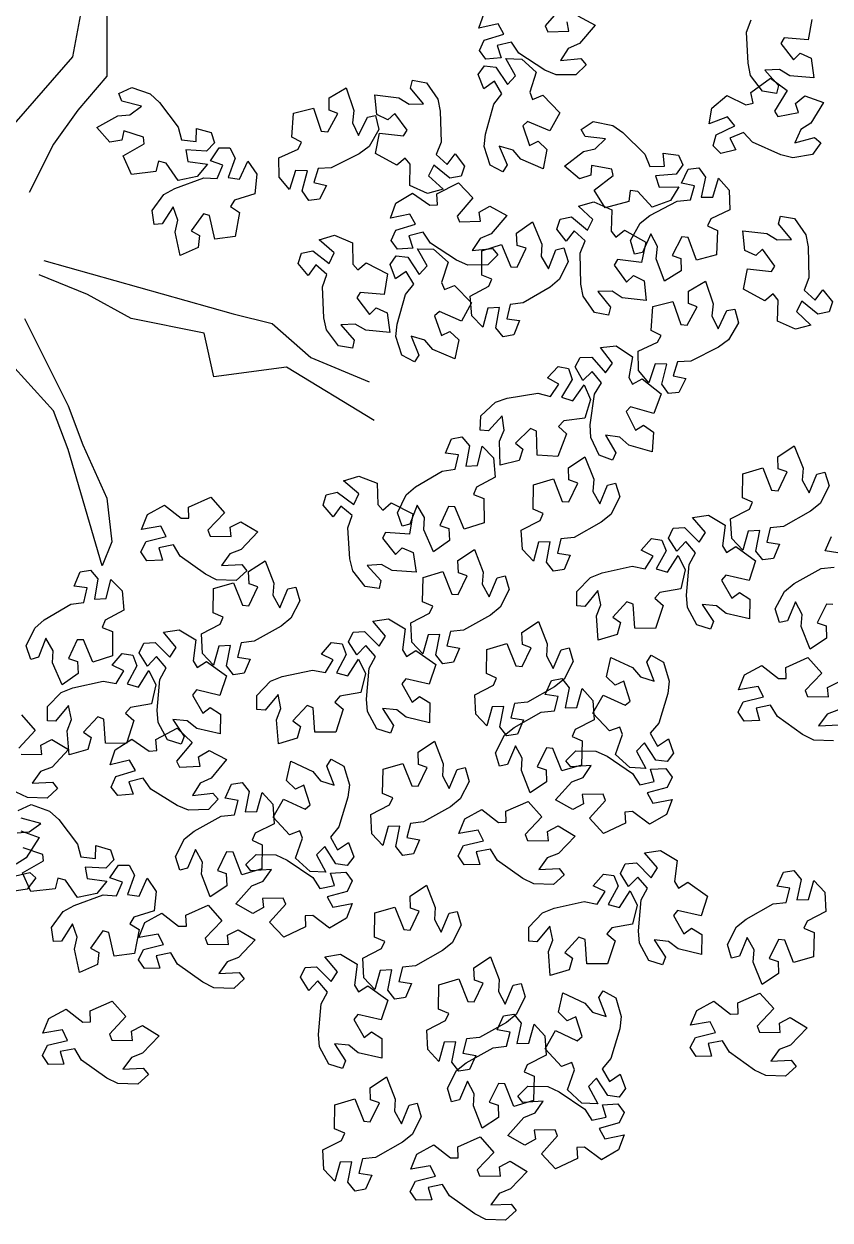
# Model space of a CAD drawing. Header units: centimetres. Extents: x 2004 to 13885, y -3131 to 5891.
# Drawn here: x 3150.7 to 3277.9, y -2237 to -2048.2 of the extents above; entities that cross this region are included whole.
import ezdxf

# ---------------------------------------------------------------- set-up
doc = ezdxf.new("R2010")
doc.units = ezdxf.units.CM
doc.layers.add('alberi', color=74, linetype='Continuous')

msp = doc.modelspace()

# ---------------------------------------------------------------- linework, layer by layer
at = {"layer": 'alberi', "color": 42}
for points in [[(3147.72, -2065.62), (3158.44, -2053.37), (3159.97, -2044.95), (3169.93, -2034.99), (3173.76, -2028.1), (3173, -2034.23), (3170.7, -2040.35), (3163.8, -2046.48), (3163.8, -2049.54), (3163.8, -2056.43), (3159.21, -2061.79), (3155.38, -2067.15), (3151.55, -2074.8)], [(3153.84, -2085.52), (3183.73, -2093.94), (3189.85, -2095.47), (3195.98, -2100.83), (3205.18, -2104.66)], [(3205.94, -2110.78), (3192.15, -2102.36), (3180.66, -2103.89), (3179.13, -2097), (3167.64, -2094.71), (3160.74, -2090.88), (3153.08, -2087.82)], [(3150.78, -2094.71), (3157.68, -2108.48), (3159.97, -2114.61), (3163.8, -2123.03), (3164.57, -2129.92), (3163.04, -2133.75), (3157.68, -2115.37), (3155.38, -2109.25), (3147.72, -2100.83), (3145.42, -2095.47)]]:
    msp.add_lwpolyline(points, dxfattribs=at)
at = {"layer": 'alberi'}
for points in [[(3238.11, -2046.92), (3240.84, -2048.41), (3238.35, -2051.28), (3236.6, -2052.05), (3235.34, -2053.94), (3238.55, -2053.65), (3239.39, -2054.63), (3237.8, -2056.22), (3234.68, -2056.25), (3232.88, -2055.47), (3228.78, -2052.81), (3227.62, -2051.07), (3225.35, -2051.61), (3226, -2053.56), (3223.57, -2053.73), (3222.56, -2052.39), (3223.3, -2050.73), (3223.3, -2050.73), (3226.43, -2049.8), (3225.52, -2048.19), (3222.47, -2048.85), (3223.31, -2046.47)], [(3235.45, -2045.62), (3232.96, -2048.5), (3233.37, -2049.44), (3236.66, -2049.34), (3236.44, -2047.87)], [(3275.01, -2047.49), (3274.44, -2050.71), (3270.64, -2050.38), (3270.12, -2051.26), (3272.13, -2053.87), (3273.19, -2052.83), (3274.94, -2053.62), (3275.34, -2056.71), (3271.54, -2056.37), (3269.9, -2055.4), (3267.63, -2055.5), (3269.74, -2057.93), (3269.45, -2059.18), (3267.22, -2058.82), (3265.37, -2056.31), (3264.95, -2054.39), (3264.71, -2049.51), (3265.43, -2047.55)], [(3279.15, -2131.67), (3277.12, -2131.34), (3278.1, -2129.11)], [(3278.34, -2139.86), (3277.32, -2139.78), (3275.87, -2142.74), (3277.27, -2143.22), (3277.33, -2145.15), (3274.74, -2146.87), (3273.36, -2143.32), (3273.5, -2141.41), (3272.42, -2139.42), (3271.18, -2142.4), (3269.92, -2142.69), (3269.26, -2140.53), (3270.69, -2137.76), (3272.22, -2136.53), (3276.49, -2134.15), (3278.57, -2133.93)], [(3278.45, -2161.35), (3275.33, -2161.24), (3273.57, -2160.38), (3269.59, -2157.54), (3268.51, -2155.75), (3266.22, -2156.19), (3266.78, -2158.17), (3264.35, -2158.23), (3263.4, -2156.83), (3264.21, -2155.21), (3264.21, -2155.21), (3267.38, -2154.42), (3266.55, -2152.77), (3263.47, -2153.3), (3264.42, -2150.96), (3267.12, -2149.48), (3269.76, -2151.54), (3270.97, -2151.51), (3270.92, -2149.77), (3270.92, -2149.77), (3274.41, -2148.21), (3276.58, -2150.66), (3273.96, -2153.43), (3274.33, -2154.38), (3277.63, -2154.43), (3277.47, -2152.96), (3279.18, -2152.08)], [(3150.32, -2157.27), (3152.49, -2159.72), (3149.87, -2162.49)], [(3279.22, -2156.45), (3277.44, -2157.14), (3276.1, -2158.97), (3279.32, -2158.83)], [(3150.24, -2163.44), (3153.53, -2163.49), (3153.38, -2162.02), (3155.09, -2161.14), (3157.75, -2162.75), (3155.13, -2165.51), (3153.34, -2166.2), (3152.01, -2168.03), (3155.23, -2167.88), (3156.02, -2168.9), (3154.36, -2170.41), (3151.24, -2170.3), (3149.48, -2169.44)], [(3149.78, -2172.37), (3151.82, -2171.41), (3154.76, -2172.44), (3156.2, -2173.78), (3159.16, -2177.67), (3159.67, -2179.69), (3161.99, -2179.95), (3162.03, -2177.89), (3164.38, -2178.55), (3164.87, -2180.16), (3163.62, -2181.47), (3163.62, -2181.47), (3160.36, -2181.29), (3160.67, -2183.11), (3163.76, -2183.52), (3162.18, -2185.47), (3159.15, -2186.09), (3157.24, -2183.35), (3156.07, -2183.02), (3155.61, -2184.7), (3155.61, -2184.7), (3151.81, -2185.16), (3150.46, -2182.18), (3153.77, -2180.31), (3153.7, -2179.29), (3150.57, -2178.27)], [(3149.64, -2175.87), (3151.55, -2175.74), (3153.36, -2174.38), (3150.25, -2173.58)], [(3150.21, -2175.54), (3153.13, -2176.62), (3151.07, -2179.82), (3149.45, -2180.83)], [(3148.48, -2182.88), (3151.61, -2182.13), (3152.59, -2182.98), (3151.23, -2184.78), (3148.15, -2185.25)]]:
    msp.add_lwpolyline(points, dxfattribs=at)
for points in [[(3224.26, -2070.49), (3223.3, -2067.52), (3223.51, -2065.57), (3224.82, -2060.87), (3226.13, -2059.24), (3224.94, -2057.24), (3223.27, -2058.44), (3222.38, -2056.17), (3223.37, -2054.81), (3225.17, -2055.01), (3225.17, -2055.01), (3227, -2057.73), (3228.26, -2056.38), (3226.72, -2053.67), (3229.24, -2053.76), (3231.55, -2055.79), (3230.52, -2058.97), (3230.96, -2060.1), (3232.57, -2059.46), (3232.57, -2059.46), (3235.24, -2062.22), (3233.67, -2065.09), (3230.18, -2063.57), (3229.4, -2064.25), (3230.48, -2067.36), (3231.82, -2066.7), (3233.22, -2068.01), (3232.62, -2071.07), (3229.13, -2069.54), (3227.88, -2068.1), (3225.7, -2067.47), (3226.93, -2070.45), (3226.25, -2071.54)], [(3214.24, -2057.49), (3216.02, -2060.04), (3216.4, -2061.97), (3216.52, -2066.86), (3215.75, -2068.8), (3217.48, -2070.36), (3218.72, -2068.72), (3220.24, -2070.63), (3219.69, -2072.22), (3217.91, -2072.55), (3217.91, -2072.55), (3215.37, -2070.49), (3214.56, -2072.16), (3216.83, -2074.29), (3214.39, -2074.95), (3211.58, -2073.68), (3211.64, -2070.34), (3210.88, -2069.39), (3209.53, -2070.47), (3209.53, -2070.47), (3206.18, -2068.63), (3206.83, -2065.42), (3210.61, -2065.84), (3211.15, -2064.97), (3209.21, -2062.31), (3208.13, -2063.33), (3206.4, -2062.49), (3206.07, -2059.4), (3209.86, -2059.83), (3211.48, -2060.84), (3213.75, -2060.8), (3211.69, -2058.32), (3212.02, -2057.07)], [(3275.12, -2068.79), (3272.05, -2069.32), (3270.14, -2068.84), (3265.67, -2066.87), (3264.25, -2065.34), (3262.09, -2066.24), (3263.05, -2068.06), (3260.68, -2068.62), (3259.47, -2067.45), (3259.93, -2065.69), (3259.93, -2065.69), (3262.87, -2064.27), (3261.72, -2062.83), (3258.81, -2063.97), (3259.26, -2061.49), (3261.6, -2059.49), (3264.6, -2060.96), (3265.79, -2060.69), (3265.38, -2059), (3265.38, -2059), (3268.48, -2056.75), (3271.11, -2058.71), (3269.11, -2061.95), (3269.67, -2062.81), (3272.9, -2062.18), (3272.44, -2060.77), (3273.94, -2059.56), (3276.87, -2060.59), (3274.87, -2063.83), (3273.27, -2064.87), (3272.33, -2066.94), (3275.45, -2066.14), (3276.44, -2066.96)], [(3167.7, -2058.22), (3170.64, -2059.24), (3172.08, -2060.58), (3175.04, -2064.47), (3175.55, -2066.5), (3177.87, -2066.75), (3177.91, -2064.7), (3180.26, -2065.35), (3180.75, -2066.96), (3179.5, -2068.28), (3179.5, -2068.28), (3176.24, -2068.09), (3176.55, -2069.92), (3179.64, -2070.32), (3178.05, -2072.28), (3175.03, -2072.9), (3173.12, -2070.16), (3171.95, -2069.83), (3171.49, -2071.5), (3171.49, -2071.5), (3167.69, -2071.97), (3166.34, -2068.99), (3169.65, -2067.11), (3169.58, -2066.09), (3166.45, -2065.08), (3166.17, -2066.53), (3164.27, -2066.87), (3162.2, -2064.55), (3165.52, -2062.68), (3167.43, -2062.55), (3169.24, -2061.19), (3166.13, -2060.38), (3165.66, -2059.18)], [(3206.72, -2064.86), (3205.16, -2067.56), (3203.58, -2068.71), (3199.2, -2070.89), (3197.11, -2071.01), (3196.43, -2073.24), (3198.44, -2073.67), (3197.35, -2075.85), (3195.68, -2076.04), (3194.62, -2074.56), (3194.62, -2074.56), (3195.42, -2071.39), (3193.57, -2071.35), (3192.59, -2074.32), (3190.97, -2072.39), (3190.93, -2069.31), (3193.98, -2067.94), (3194.52, -2066.85), (3192.96, -2066.09), (3192.96, -2066.09), (3193.22, -2062.27), (3196.4, -2061.5), (3197.62, -2065.11), (3198.63, -2065.23), (3200.22, -2062.34), (3198.84, -2061.79), (3198.87, -2059.87), (3201.54, -2058.27), (3202.75, -2061.88), (3202.52, -2063.78), (3203.51, -2065.82), (3204.89, -2062.91), (3206.16, -2062.67)], [(3240.54, -2063.59), (3243.6, -2064.2), (3245.2, -2065.33), (3248.67, -2068.77), (3249.46, -2070.71), (3251.79, -2070.64), (3251.55, -2068.59), (3253.96, -2068.92), (3254.67, -2070.45), (3253.62, -2071.92), (3253.62, -2071.92), (3250.36, -2072.19), (3250.92, -2073.96), (3254.04, -2073.93), (3252.74, -2076.08), (3249.83, -2077.11), (3247.56, -2074.66), (3246.35, -2074.5), (3246.13, -2076.22), (3246.13, -2076.22), (3242.43, -2077.21), (3240.68, -2074.44), (3243.7, -2072.13), (3243.49, -2071.13), (3240.25, -2070.56), (3240.17, -2072.04), (3238.34, -2072.63), (3235.97, -2070.62), (3238.99, -2068.31), (3240.86, -2067.92), (3242.48, -2066.32), (3239.28, -2065.95), (3238.65, -2064.83)], [(3170.93, -2077.63), (3172.79, -2075.12), (3174.49, -2074.15), (3179.09, -2072.48), (3181.18, -2072.6), (3182.11, -2070.47), (3180.16, -2069.81), (3181.49, -2067.77), (3183.17, -2067.77), (3184.05, -2069.36), (3184.05, -2069.36), (3182.9, -2072.42), (3184.74, -2072.67), (3186.05, -2069.83), (3187.44, -2071.93), (3187.13, -2075), (3183.94, -2076.01), (3183.28, -2077.03), (3184.74, -2077.97), (3184.74, -2077.97), (3184.05, -2081.73), (3180.8, -2082.14), (3180, -2078.41), (3179.01, -2078.17), (3177.11, -2080.86), (3178.41, -2081.57), (3178.17, -2083.47), (3175.33, -2084.76), (3174.54, -2081.04), (3174.98, -2079.18), (3174.23, -2077.04), (3172.53, -2079.77), (3171.24, -2079.86)], [(3246.42, -2082.37), (3247.91, -2079.63), (3249.47, -2078.43), (3253.79, -2076.15), (3255.87, -2075.97), (3256.5, -2073.73), (3254.48, -2073.35), (3255.51, -2071.14), (3257.18, -2070.92), (3258.27, -2072.37), (3258.27, -2072.37), (3257.56, -2075.56), (3259.41, -2075.54), (3260.31, -2072.56), (3261.98, -2074.45), (3262.1, -2077.53), (3259.08, -2078.97), (3258.57, -2080.07), (3260.15, -2080.8), (3260.15, -2080.8), (3259.98, -2084.62), (3256.82, -2085.47), (3255.51, -2081.89), (3254.5, -2081.79), (3252.98, -2084.72), (3254.37, -2085.24), (3254.39, -2087.16), (3251.77, -2088.82), (3250.47, -2085.25), (3250.65, -2083.34), (3249.6, -2081.33), (3248.3, -2084.27), (3247.04, -2084.53)], [(3223.88, -2086.23), (3220.76, -2086.26), (3218.96, -2085.48), (3214.86, -2082.82), (3213.7, -2081.08), (3211.43, -2081.62), (3212.08, -2083.58), (3209.65, -2083.75), (3208.64, -2082.4), (3209.38, -2080.74), (3209.38, -2080.74), (3212.51, -2079.81), (3211.6, -2078.2), (3208.56, -2078.86), (3209.39, -2076.48), (3212.03, -2074.88), (3214.75, -2076.82), (3215.96, -2076.74), (3215.83, -2075), (3215.83, -2075), (3219.25, -2073.28), (3221.53, -2075.64), (3219.04, -2078.52), (3219.45, -2079.45), (3222.75, -2079.35), (3222.52, -2077.89), (3224.19, -2076.93), (3226.92, -2078.42), (3224.43, -2081.3), (3222.68, -2082.06), (3221.42, -2083.96), (3224.63, -2083.66), (3225.48, -2084.64)], [(3240.73, -2093.74), (3238.95, -2091.18), (3238.58, -2089.25), (3238.47, -2084.37), (3239.25, -2082.43), (3237.53, -2080.86), (3236.28, -2082.49), (3234.77, -2080.58), (3235.32, -2078.99), (3237.11, -2078.66), (3237.11, -2078.66), (3239.64, -2080.73), (3240.46, -2079.07), (3238.2, -2076.93), (3240.63, -2076.28), (3243.44, -2077.56), (3243.37, -2080.9), (3244.12, -2081.85), (3245.48, -2080.77), (3245.48, -2080.77), (3248.83, -2082.63), (3248.17, -2085.84), (3244.38, -2085.4), (3243.84, -2086.27), (3245.78, -2088.93), (3246.86, -2087.92), (3248.59, -2088.76), (3248.9, -2091.86), (3245.12, -2091.42), (3243.5, -2090.4), (3241.23, -2090.43), (3243.27, -2092.92), (3242.94, -2094.16)], [(3272.29, -2078.92), (3274.07, -2081.48), (3274.45, -2083.4), (3274.57, -2088.29), (3273.8, -2090.23), (3275.53, -2091.79), (3276.77, -2090.16), (3278.28, -2092.06), (3277.74, -2093.66), (3275.96, -2093.99), (3275.96, -2093.99), (3273.42, -2091.93), (3272.61, -2093.59), (3274.88, -2095.73), (3272.44, -2096.38), (3269.63, -2095.11), (3269.69, -2091.77), (3268.93, -2090.82), (3267.58, -2091.91), (3267.58, -2091.91), (3264.22, -2090.06), (3264.87, -2086.85), (3268.66, -2087.28), (3269.2, -2086.41), (3267.25, -2083.75), (3266.17, -2084.76), (3264.44, -2083.93), (3264.12, -2080.83), (3267.91, -2081.26), (3269.53, -2082.27), (3271.8, -2082.23), (3269.74, -2079.75), (3270.07, -2078.51)], [(3236.59, -2085.67), (3235.21, -2088.47), (3233.71, -2089.73), (3229.49, -2092.2), (3227.42, -2092.46), (3226.89, -2094.73), (3228.92, -2095.03), (3227.99, -2097.28), (3226.33, -2097.57), (3225.17, -2096.17), (3225.17, -2096.17), (3225.75, -2092.95), (3223.9, -2093.04), (3223.13, -2096.06), (3221.38, -2094.25), (3221.13, -2091.18), (3224.08, -2089.61), (3224.55, -2088.49), (3222.94, -2087.83), (3222.94, -2087.83), (3222.94, -2084), (3226.07, -2083.02), (3227.52, -2086.54), (3228.55, -2086.59), (3229.93, -2083.6), (3228.52, -2083.15), (3228.42, -2081.23), (3230.97, -2079.45), (3232.42, -2082.97), (3232.32, -2084.88), (3233.45, -2086.85), (3234.63, -2083.85), (3235.88, -2083.53)], [(3200.31, -2099), (3198.46, -2096.48), (3198.04, -2094.57), (3197.79, -2089.69), (3198.52, -2087.73), (3196.75, -2086.21), (3195.55, -2087.88), (3193.99, -2086.01), (3194.49, -2084.4), (3196.27, -2084.03), (3196.27, -2084.03), (3198.85, -2086.02), (3199.63, -2084.34), (3197.3, -2082.26), (3199.72, -2081.55), (3202.56, -2082.74), (3202.59, -2086.09), (3203.37, -2087.02), (3204.69, -2085.9), (3204.69, -2085.9), (3208.09, -2087.66), (3207.52, -2090.89), (3203.73, -2090.56), (3203.21, -2091.44), (3205.22, -2094.05), (3206.28, -2093.01), (3208.03, -2093.8), (3208.42, -2096.89), (3204.63, -2096.55), (3202.98, -2095.58), (3200.71, -2095.67), (3202.83, -2098.1), (3202.53, -2099.36)], [(3210.34, -2100.5), (3209.38, -2097.54), (3209.59, -2095.59), (3210.91, -2090.88), (3212.22, -2089.25), (3211.02, -2087.25), (3209.35, -2088.45), (3208.47, -2086.18), (3209.45, -2084.82), (3211.26, -2085.02), (3211.26, -2085.02), (3213.08, -2087.74), (3214.34, -2086.39), (3212.8, -2083.68), (3215.32, -2083.77), (3217.64, -2085.81), (3216.6, -2088.98), (3217.04, -2090.12), (3218.66, -2089.47), (3218.66, -2089.47), (3221.32, -2092.23), (3219.75, -2095.1), (3216.26, -2093.59), (3215.49, -2094.26), (3216.57, -2097.37), (3217.9, -2096.72), (3219.31, -2098.03), (3218.7, -2101.08), (3215.21, -2099.56), (3213.96, -2098.11), (3211.78, -2097.48), (3213.01, -2100.46), (3212.34, -2101.55)], [(3263.43, -2095.37), (3261.87, -2098.07), (3260.29, -2099.23), (3255.91, -2101.4), (3253.82, -2101.52), (3253.14, -2103.75), (3255.15, -2104.18), (3254.06, -2106.36), (3252.39, -2106.55), (3251.33, -2105.07), (3251.33, -2105.07), (3252.13, -2101.9), (3250.28, -2101.87), (3249.3, -2104.83), (3247.68, -2102.9), (3247.64, -2099.82), (3250.69, -2098.45), (3251.23, -2097.36), (3249.67, -2096.6), (3249.67, -2096.6), (3249.93, -2092.78), (3253.11, -2092.01), (3254.33, -2095.62), (3255.34, -2095.74), (3256.93, -2092.85), (3255.55, -2092.3), (3255.58, -2090.38), (3258.25, -2088.78), (3259.46, -2092.39), (3259.23, -2094.29), (3260.22, -2096.33), (3261.6, -2093.42), (3262.87, -2093.19)], [(3241.47, -2116.27), (3240.13, -2113.45), (3240.07, -2111.5), (3240.74, -2106.65), (3241.83, -2104.87), (3240.38, -2103.04), (3238.88, -2104.45), (3237.7, -2102.33), (3238.49, -2100.84), (3240.31, -2100.8), (3240.31, -2100.8), (3242.48, -2103.25), (3243.55, -2101.75), (3241.66, -2099.27), (3244.17, -2099.02), (3246.73, -2100.73), (3246.13, -2104.02), (3246.72, -2105.08), (3248.24, -2104.23), (3248.24, -2104.23), (3251.24, -2106.6), (3250.08, -2109.66), (3246.41, -2108.62), (3245.74, -2109.39), (3247.22, -2112.33), (3248.45, -2111.51), (3250.02, -2112.62), (3249.83, -2115.72), (3246.17, -2114.68), (3244.74, -2113.42), (3242.49, -2113.08), (3244.11, -2115.87), (3243.59, -2117.04)], [(3222.81, -2110.04), (3225.09, -2107.92), (3226.95, -2107.28), (3231.77, -2106.48), (3233.8, -2106.98), (3235.11, -2105.05), (3233.31, -2104.05), (3234.99, -2102.28), (3236.64, -2102.6), (3237.22, -2104.32), (3237.22, -2104.32), (3235.53, -2107.12), (3237.29, -2107.7), (3239.09, -2105.15), (3240.08, -2107.47), (3239.21, -2110.43), (3235.89, -2110.84), (3235.05, -2111.72), (3236.32, -2112.91), (3236.32, -2112.91), (3234.95, -2116.48), (3231.68, -2116.28), (3231.58, -2112.48), (3230.64, -2112.06), (3228.28, -2114.36), (3229.44, -2115.29), (3228.85, -2117.12), (3225.83, -2117.86), (3225.73, -2114.06), (3226.5, -2112.31), (3226.15, -2110.07), (3223.98, -2112.44), (3222.7, -2112.29)], [(3209.64, -2125.35), (3210.99, -2122.54), (3212.49, -2121.27), (3216.69, -2118.77), (3218.76, -2118.49), (3219.27, -2116.22), (3217.24, -2115.94), (3218.16, -2113.69), (3219.81, -2113.38), (3220.98, -2114.77), (3220.98, -2114.77), (3220.42, -2117.99), (3222.27, -2117.89), (3223.02, -2114.86), (3224.79, -2116.66), (3225.06, -2119.73), (3222.12, -2121.32), (3221.66, -2122.45), (3223.27, -2123.1), (3223.27, -2123.1), (3223.3, -2126.92), (3220.18, -2127.93), (3218.7, -2124.42), (3217.68, -2124.38), (3216.31, -2127.37), (3217.73, -2127.82), (3217.84, -2129.74), (3215.3, -2131.53), (3213.82, -2128.03), (3213.91, -2126.12), (3212.77, -2124.16), (3211.61, -2127.16), (3210.36, -2127.49)], [(3244.72, -2122.85), (3243.3, -2125.62), (3241.78, -2126.86), (3237.52, -2129.25), (3235.44, -2129.48), (3234.87, -2131.74), (3236.9, -2132.07), (3235.92, -2134.3), (3234.26, -2134.56), (3233.13, -2133.15), (3233.13, -2133.15), (3233.76, -2129.94), (3231.91, -2130), (3231.08, -2133), (3229.37, -2131.16), (3229.17, -2128.08), (3232.15, -2126.57), (3232.64, -2125.45), (3231.04, -2124.77), (3231.04, -2124.77), (3231.11, -2120.94), (3234.25, -2120.01), (3235.64, -2123.55), (3236.67, -2123.62), (3238.1, -2120.66), (3236.7, -2120.18), (3236.63, -2118.26), (3239.21, -2116.53), (3240.61, -2120.07), (3240.47, -2121.98), (3241.57, -2123.97), (3242.8, -2120.99), (3244.05, -2120.69)], [(3277.76, -2121.09), (3276.33, -2123.87), (3274.81, -2125.1), (3270.55, -2127.5), (3268.47, -2127.73), (3267.9, -2129.98), (3269.93, -2130.32), (3268.96, -2132.55), (3267.29, -2132.81), (3266.16, -2131.39), (3266.16, -2131.39), (3266.8, -2128.18), (3264.95, -2128.24), (3264.12, -2131.25), (3262.4, -2129.41), (3262.21, -2126.33), (3265.19, -2124.81), (3265.67, -2123.7), (3264.08, -2123.01), (3264.08, -2123.01), (3264.14, -2119.19), (3267.28, -2118.26), (3268.68, -2121.8), (3269.7, -2121.87), (3271.14, -2118.91), (3269.73, -2118.43), (3269.67, -2116.51), (3272.25, -2114.77), (3273.64, -2118.32), (3273.51, -2120.23), (3274.6, -2122.21), (3275.83, -2119.24), (3277.09, -2118.94)], [(3204.53, -2137), (3202.62, -2134.53), (3202.15, -2132.63), (3201.8, -2127.75), (3202.49, -2125.77), (3200.69, -2124.29), (3199.52, -2125.99), (3197.92, -2124.16), (3198.39, -2122.54), (3200.15, -2122.12), (3200.15, -2122.12), (3202.78, -2124.06), (3203.52, -2122.36), (3201.15, -2120.33), (3203.55, -2119.57), (3206.42, -2120.7), (3206.52, -2124.04), (3207.32, -2124.96), (3208.62, -2123.81), (3208.62, -2123.81), (3212.06, -2125.5), (3211.56, -2128.73), (3207.76, -2128.49), (3207.26, -2129.38), (3209.32, -2131.94), (3210.36, -2130.88), (3212.12, -2131.64), (3212.59, -2134.71), (3208.79, -2134.46), (3207.12, -2133.53), (3204.86, -2133.67), (3207.03, -2136.05), (3206.76, -2137.31)], [(3184.21, -2136.05), (3181.1, -2135.93), (3179.33, -2135.07), (3175.36, -2132.23), (3174.28, -2130.44), (3171.99, -2130.88), (3172.55, -2132.86), (3170.11, -2132.92), (3169.17, -2131.52), (3169.98, -2129.9), (3169.98, -2129.9), (3173.15, -2129.11), (3172.31, -2127.46), (3169.24, -2127.99), (3170.18, -2125.65), (3172.89, -2124.17), (3175.52, -2126.23), (3176.74, -2126.2), (3176.69, -2124.46), (3176.69, -2124.46), (3180.18, -2122.9), (3182.35, -2125.35), (3179.73, -2128.12), (3180.1, -2129.07), (3183.39, -2129.12), (3183.23, -2127.65), (3184.95, -2126.77), (3187.61, -2128.38), (3184.99, -2131.14), (3183.2, -2131.83), (3181.86, -2133.66), (3185.08, -2133.52), (3185.88, -2134.53)], [(3256.87, -2143.07), (3255.39, -2140.33), (3255.23, -2138.37), (3255.67, -2133.51), (3256.66, -2131.66), (3255.12, -2129.91), (3253.7, -2131.4), (3252.41, -2129.34), (3253.13, -2127.81), (3254.94, -2127.69), (3254.94, -2127.69), (3257.23, -2130.02), (3258.22, -2128.46), (3256.21, -2126.08), (3258.7, -2125.71), (3261.35, -2127.29), (3260.92, -2130.6), (3261.56, -2131.63), (3263.03, -2130.7), (3263.03, -2130.7), (3266.15, -2132.92), (3265.14, -2136.04), (3261.43, -2135.18), (3260.79, -2135.99), (3262.42, -2138.85), (3263.61, -2137.96), (3265.23, -2138.99), (3265.2, -2142.1), (3261.49, -2141.25), (3259.99, -2140.06), (3257.73, -2139.84), (3259.49, -2142.54), (3259.03, -2143.74)], [(3237.92, -2137.79), (3240.1, -2135.55), (3241.92, -2134.82), (3246.69, -2133.78), (3248.75, -2134.18), (3249.96, -2132.19), (3248.11, -2131.27), (3249.7, -2129.43), (3251.37, -2129.66), (3252.03, -2131.35), (3252.03, -2131.35), (3250.48, -2134.23), (3252.27, -2134.72), (3253.94, -2132.09), (3255.04, -2134.36), (3254.33, -2137.35), (3251.03, -2137.93), (3250.24, -2138.85), (3251.56, -2139.97), (3251.56, -2139.97), (3250.38, -2143.61), (3247.1, -2143.58), (3246.81, -2139.78), (3245.85, -2139.41), (3243.61, -2141.82), (3244.81, -2142.69), (3244.31, -2144.55), (3241.33, -2145.45), (3241.04, -2141.65), (3241.73, -2139.87), (3241.27, -2137.64), (3239.22, -2140.13), (3237.93, -2140.04)], [(3227.28, -2137.49), (3225.86, -2140.26), (3224.34, -2141.5), (3220.07, -2143.89), (3218, -2144.12), (3217.42, -2146.38), (3219.45, -2146.71), (3218.48, -2148.94), (3216.82, -2149.2), (3215.69, -2147.78), (3215.69, -2147.78), (3216.32, -2144.58), (3214.47, -2144.64), (3213.64, -2147.64), (3211.93, -2145.8), (3211.73, -2142.72), (3214.71, -2141.21), (3215.2, -2140.09), (3213.6, -2139.4), (3213.6, -2139.4), (3213.67, -2135.58), (3216.81, -2134.65), (3218.2, -2138.19), (3219.22, -2138.26), (3220.66, -2135.3), (3219.26, -2134.82), (3219.19, -2132.9), (3221.77, -2131.17), (3223.17, -2134.71), (3223.03, -2136.62), (3224.13, -2138.61), (3225.36, -2135.63), (3226.61, -2135.33)], [(3194.25, -2139.24), (3192.82, -2142.01), (3191.3, -2143.25), (3187.04, -2145.64), (3184.96, -2145.87), (3184.39, -2148.13), (3186.42, -2148.46), (3185.44, -2150.69), (3183.78, -2150.96), (3182.65, -2149.54), (3182.65, -2149.54), (3183.29, -2146.33), (3181.43, -2146.39), (3180.61, -2149.39), (3178.89, -2147.55), (3178.7, -2144.47), (3181.67, -2142.96), (3182.16, -2141.84), (3180.57, -2141.16), (3180.57, -2141.16), (3180.63, -2137.33), (3183.77, -2136.4), (3185.17, -2139.94), (3186.19, -2140.02), (3187.63, -2137.05), (3186.22, -2136.57), (3186.15, -2134.65), (3188.74, -2132.92), (3190.13, -2136.46), (3190, -2138.37), (3191.09, -2140.36), (3192.32, -2137.38), (3193.58, -2137.09)], [(3151.05, -2146.36), (3152.4, -2143.55), (3153.89, -2142.28), (3158.09, -2139.78), (3160.16, -2139.5), (3160.68, -2137.23), (3158.64, -2136.95), (3159.56, -2134.7), (3161.22, -2134.39), (3162.38, -2135.78), (3162.38, -2135.78), (3161.83, -2139), (3163.68, -2138.9), (3164.43, -2135.87), (3166.19, -2137.67), (3166.46, -2140.74), (3163.52, -2142.33), (3163.06, -2143.46), (3164.67, -2144.11), (3164.67, -2144.11), (3164.7, -2147.93), (3161.59, -2148.94), (3160.1, -2145.43), (3159.08, -2145.39), (3157.72, -2148.38), (3159.13, -2148.83), (3159.25, -2150.75), (3156.71, -2152.54), (3155.23, -2149.04), (3155.32, -2147.13), (3154.17, -2145.17), (3153.02, -2148.17), (3151.77, -2148.5)], [(3206.4, -2159.46), (3204.91, -2156.72), (3204.76, -2154.77), (3205.19, -2149.9), (3206.18, -2148.06), (3204.64, -2146.31), (3203.22, -2147.79), (3201.93, -2145.73), (3202.65, -2144.21), (3204.46, -2144.08), (3204.46, -2144.08), (3206.75, -2146.41), (3207.75, -2144.85), (3205.73, -2142.47), (3208.23, -2142.1), (3210.87, -2143.68), (3210.44, -2146.99), (3211.08, -2148.02), (3212.55, -2147.1), (3212.55, -2147.1), (3215.67, -2149.31), (3214.66, -2152.43), (3210.95, -2151.58), (3210.31, -2152.38), (3211.94, -2155.24), (3213.13, -2154.35), (3214.76, -2155.38), (3214.72, -2158.49), (3211.01, -2157.64), (3209.52, -2156.45), (3207.26, -2156.23), (3209.02, -2158.93), (3208.55, -2160.13)], [(3237.38, -2148.83), (3235.95, -2151.61), (3234.43, -2152.84), (3230.17, -2155.24), (3228.09, -2155.46), (3227.52, -2157.72), (3229.55, -2158.05), (3228.57, -2160.29), (3226.91, -2160.55), (3225.78, -2159.13), (3225.78, -2159.13), (3226.42, -2155.92), (3224.57, -2155.98), (3223.74, -2158.99), (3222.02, -2157.15), (3221.83, -2154.07), (3224.8, -2152.55), (3225.29, -2151.44), (3223.7, -2150.75), (3223.7, -2150.75), (3223.76, -2146.92), (3226.9, -2146), (3228.3, -2149.54), (3229.32, -2149.61), (3230.76, -2146.65), (3229.35, -2146.17), (3229.28, -2144.25), (3231.87, -2142.51), (3233.26, -2146.06), (3233.13, -2147.96), (3234.22, -2149.95), (3235.45, -2146.98), (3236.71, -2146.68)], [(3173.36, -2161.22), (3171.88, -2158.47), (3171.72, -2156.52), (3172.16, -2151.65), (3173.14, -2149.81), (3171.61, -2148.06), (3170.18, -2149.55), (3168.9, -2147.48), (3169.62, -2145.96), (3171.43, -2145.83), (3171.43, -2145.83), (3173.71, -2148.17), (3174.71, -2146.61), (3172.7, -2144.22), (3175.19, -2143.85), (3177.84, -2145.43), (3177.4, -2148.74), (3178.05, -2149.78), (3179.52, -2148.85), (3179.52, -2148.85), (3182.64, -2151.07), (3181.63, -2154.18), (3177.91, -2153.33), (3177.28, -2154.13), (3178.91, -2156.99), (3180.1, -2156.11), (3181.72, -2157.14), (3181.69, -2160.25), (3177.98, -2159.39), (3176.48, -2158.2), (3174.22, -2157.98), (3175.98, -2160.68), (3175.52, -2161.88)], [(3187.45, -2154.18), (3189.62, -2151.95), (3191.44, -2151.21), (3196.22, -2150.18), (3198.27, -2150.57), (3199.48, -2148.58), (3197.64, -2147.67), (3199.22, -2145.82), (3200.89, -2146.05), (3201.55, -2147.74), (3201.55, -2147.74), (3200.01, -2150.62), (3201.79, -2151.11), (3203.47, -2148.48), (3204.57, -2150.75), (3203.85, -2153.75), (3200.56, -2154.32), (3199.76, -2155.24), (3201.09, -2156.37), (3201.09, -2156.37), (3199.9, -2160.01), (3196.62, -2159.97), (3196.33, -2156.17), (3195.38, -2155.8), (3193.13, -2158.21), (3194.33, -2159.09), (3193.83, -2160.94), (3190.85, -2161.84), (3190.56, -2158.04), (3191.25, -2156.26), (3190.79, -2154.04), (3188.74, -2156.52), (3187.45, -2156.43)], [(3154.41, -2155.93), (3156.59, -2153.7), (3158.4, -2152.97), (3163.18, -2151.93), (3165.23, -2152.32), (3166.44, -2150.33), (3164.6, -2149.42), (3166.19, -2147.57), (3167.86, -2147.81), (3168.52, -2149.5), (3168.52, -2149.5), (3166.97, -2152.38), (3168.76, -2152.86), (3170.43, -2150.23), (3171.53, -2152.5), (3170.81, -2155.5), (3167.52, -2156.07), (3166.73, -2156.99), (3168.05, -2158.12), (3168.05, -2158.12), (3166.86, -2161.76), (3163.59, -2161.72), (3163.3, -2157.92), (3162.34, -2157.56), (3160.1, -2159.97), (3161.3, -2160.84), (3160.8, -2162.7), (3157.82, -2163.59), (3157.53, -2159.8), (3158.22, -2158.01), (3157.75, -2155.79), (3155.7, -2158.27), (3154.42, -2158.19)], [(3251.64, -2148.94), (3252.53, -2151.93), (3252.29, -2153.88), (3250.87, -2158.56), (3249.53, -2160.16), (3250.68, -2162.18), (3252.38, -2161.02), (3253.22, -2163.3), (3252.2, -2164.64), (3250.4, -2164.4), (3250.4, -2164.4), (3248.64, -2161.65), (3247.34, -2162.97), (3248.83, -2165.71), (3246.31, -2165.57), (3244.04, -2163.49), (3245.14, -2160.33), (3244.72, -2159.19), (3243.1, -2159.8), (3243.1, -2159.8), (3240.49, -2156.99), (3242.12, -2154.15), (3245.58, -2155.74), (3246.36, -2155.08), (3245.35, -2151.95), (3244, -2152.57), (3242.63, -2151.23), (3243.29, -2148.2), (3246.75, -2149.79), (3247.97, -2151.26), (3250.14, -2151.94), (3248.97, -2148.93), (3249.67, -2147.85)], [(3225.09, -2163.23), (3226.52, -2160.46), (3228.05, -2159.23), (3232.32, -2156.85), (3234.4, -2156.63), (3234.98, -2154.37), (3232.95, -2154.03), (3233.93, -2151.81), (3235.59, -2151.54), (3236.72, -2152.97), (3236.72, -2152.97), (3236.08, -2156.17), (3237.93, -2156.12), (3238.76, -2153.12), (3240.47, -2154.97), (3240.66, -2158.04), (3237.67, -2159.55), (3237.18, -2160.66), (3238.78, -2161.35), (3238.78, -2161.35), (3238.7, -2165.18), (3235.56, -2166.1), (3234.17, -2162.55), (3233.15, -2162.48), (3231.7, -2165.44), (3233.1, -2165.92), (3233.17, -2167.84), (3230.58, -2169.56), (3229.2, -2166.02), (3229.34, -2164.11), (3228.25, -2162.12), (3227.01, -2165.09), (3225.75, -2165.38)], [(3179.8, -2172.18), (3176.69, -2172.28), (3174.87, -2171.54), (3170.71, -2168.97), (3169.51, -2167.26), (3167.26, -2167.85), (3167.95, -2169.79), (3165.52, -2170.01), (3164.49, -2168.69), (3165.18, -2167.01), (3165.18, -2167.01), (3168.3, -2166.02), (3167.35, -2164.42), (3164.32, -2165.15), (3165.1, -2162.76), (3167.7, -2161.1), (3170.47, -2162.98), (3171.68, -2162.86), (3171.51, -2161.14), (3171.51, -2161.14), (3174.89, -2159.34), (3177.22, -2161.64), (3174.8, -2164.58), (3175.23, -2165.51), (3178.52, -2165.33), (3178.26, -2163.87), (3179.91, -2162.88), (3182.67, -2164.31), (3180.24, -2167.24), (3178.51, -2168.04), (3177.3, -2169.96), (3180.5, -2169.6), (3181.36, -2170.56)], [(3220.97, -2167.75), (3219.55, -2170.52), (3218.03, -2171.76), (3213.76, -2174.15), (3211.69, -2174.38), (3211.11, -2176.64), (3213.14, -2176.97), (3212.17, -2179.2), (3210.51, -2179.46), (3209.38, -2178.05), (3209.38, -2178.05), (3210.01, -2174.84), (3208.16, -2174.9), (3207.33, -2177.9), (3205.62, -2176.06), (3205.42, -2172.98), (3208.4, -2171.47), (3208.89, -2170.35), (3207.29, -2169.67), (3207.29, -2169.67), (3207.36, -2165.84), (3210.5, -2164.91), (3211.89, -2168.45), (3212.91, -2168.52), (3214.35, -2165.56), (3212.95, -2165.08), (3212.88, -2163.16), (3215.46, -2161.43), (3216.86, -2164.97), (3216.72, -2166.88), (3217.82, -2168.87), (3219.05, -2165.89), (3220.3, -2165.59)], [(3237.81, -2162.93), (3240.93, -2162.97), (3242.71, -2163.78), (3246.75, -2166.53), (3247.88, -2168.29), (3250.16, -2167.8), (3249.55, -2165.83), (3251.98, -2165.71), (3252.96, -2167.08), (3252.19, -2168.73), (3252.19, -2168.73), (3249.04, -2169.59), (3249.91, -2171.22), (3252.97, -2170.62), (3252.09, -2172.98), (3249.42, -2174.52), (3246.74, -2172.53), (3245.52, -2172.59), (3245.62, -2174.33), (3245.62, -2174.33), (3242.16, -2175.97), (3239.93, -2173.57), (3242.48, -2170.75), (3242.09, -2169.8), (3238.8, -2169.83), (3238.99, -2171.3), (3237.3, -2172.22), (3234.6, -2170.68), (3237.16, -2167.85), (3238.92, -2167.12), (3240.21, -2165.26), (3237, -2165.48), (3236.18, -2164.49)], [(3201.16, -2165.33), (3202.06, -2168.32), (3201.81, -2170.27), (3200.4, -2174.95), (3199.05, -2176.55), (3200.2, -2178.57), (3201.9, -2177.41), (3202.74, -2179.69), (3201.72, -2181.04), (3199.93, -2180.79), (3199.93, -2180.79), (3198.16, -2178.04), (3196.87, -2179.36), (3198.35, -2182.1), (3195.84, -2181.96), (3193.57, -2179.88), (3194.67, -2176.72), (3194.25, -2175.58), (3192.62, -2176.19), (3192.62, -2176.19), (3190.02, -2173.38), (3191.64, -2170.54), (3195.1, -2172.13), (3195.89, -2171.47), (3194.87, -2168.34), (3193.53, -2168.96), (3192.15, -2167.63), (3192.81, -2164.59), (3196.27, -2166.18), (3197.5, -2167.65), (3199.66, -2168.33), (3198.49, -2165.33), (3199.19, -2164.24)], [(3174.61, -2179.62), (3176.05, -2176.85), (3177.57, -2175.62), (3181.84, -2173.24), (3183.92, -2173.02), (3184.5, -2170.76), (3182.47, -2170.42), (3183.45, -2168.2), (3185.12, -2167.94), (3186.24, -2169.36), (3186.24, -2169.36), (3185.6, -2172.57), (3187.45, -2172.51), (3188.29, -2169.51), (3190, -2171.36), (3190.18, -2174.44), (3187.2, -2175.94), (3186.71, -2177.05), (3188.3, -2177.75), (3188.3, -2177.75), (3188.22, -2181.57), (3185.08, -2182.49), (3183.69, -2178.94), (3182.67, -2178.87), (3181.23, -2181.83), (3182.63, -2182.31), (3182.69, -2184.23), (3180.1, -2185.96), (3178.72, -2182.41), (3178.86, -2180.5), (3177.77, -2178.51), (3176.53, -2181.48), (3175.28, -2181.77)], [(3234.28, -2184.05), (3231.16, -2183.93), (3229.4, -2183.08), (3225.43, -2180.23), (3224.34, -2178.44), (3222.05, -2178.88), (3222.61, -2180.86), (3220.18, -2180.92), (3219.23, -2179.53), (3220.04, -2177.9), (3220.04, -2177.9), (3223.22, -2177.12), (3222.38, -2175.47), (3219.31, -2175.99), (3220.25, -2173.66), (3222.96, -2172.18), (3225.59, -2174.23), (3226.8, -2174.2), (3226.75, -2172.47), (3226.75, -2172.47), (3230.25, -2170.91), (3232.42, -2173.36), (3229.8, -2176.12), (3230.17, -2177.08), (3233.46, -2177.13), (3233.3, -2175.65), (3235.01, -2174.78), (3237.67, -2176.39), (3235.05, -2179.15), (3233.27, -2179.83), (3231.93, -2181.67), (3235.15, -2181.52), (3235.95, -2182.53)], [(3249.3, -2196.03), (3247.82, -2193.28), (3247.66, -2191.33), (3248.1, -2186.46), (3249.09, -2184.62), (3247.55, -2182.87), (3246.12, -2184.36), (3244.84, -2182.29), (3245.56, -2180.77), (3247.37, -2180.64), (3247.37, -2180.64), (3249.65, -2182.98), (3250.65, -2181.42), (3248.64, -2179.04), (3251.13, -2178.66), (3253.78, -2180.24), (3253.34, -2183.56), (3253.99, -2184.59), (3255.46, -2183.66), (3255.46, -2183.66), (3258.58, -2185.88), (3257.57, -2188.99), (3253.85, -2188.14), (3253.22, -2188.94), (3254.85, -2191.8), (3256.04, -2190.92), (3257.66, -2191.95), (3257.63, -2195.06), (3253.92, -2194.2), (3252.42, -2193.02), (3250.16, -2192.79), (3251.92, -2195.49), (3251.46, -2196.69)], [(3187.33, -2179.32), (3190.45, -2179.36), (3192.23, -2180.18), (3196.27, -2182.92), (3197.4, -2184.68), (3199.68, -2184.19), (3199.07, -2182.22), (3201.5, -2182.1), (3202.48, -2183.47), (3201.72, -2185.12), (3201.72, -2185.12), (3198.56, -2185.98), (3199.44, -2187.61), (3202.5, -2187.01), (3201.61, -2189.37), (3198.94, -2190.91), (3196.26, -2188.92), (3195.05, -2188.98), (3195.14, -2190.72), (3195.14, -2190.72), (3191.69, -2192.36), (3189.46, -2189.97), (3192.01, -2187.14), (3191.62, -2186.19), (3188.32, -2186.22), (3188.52, -2187.69), (3186.83, -2188.61), (3184.13, -2187.07), (3186.68, -2184.25), (3188.45, -2183.52), (3189.74, -2181.65), (3186.52, -2181.87), (3185.7, -2180.88)], [(3155.05, -2190.82), (3156.91, -2188.31), (3158.61, -2187.35), (3163.21, -2185.68), (3165.3, -2185.8), (3166.23, -2183.66), (3164.28, -2183), (3165.61, -2180.96), (3167.29, -2180.97), (3168.17, -2182.55), (3168.17, -2182.55), (3167.02, -2185.62), (3168.86, -2185.86), (3170.17, -2183.03), (3171.56, -2185.13), (3171.25, -2188.2), (3168.06, -2189.2), (3167.4, -2190.22), (3168.86, -2191.16), (3168.86, -2191.16), (3168.17, -2194.93), (3164.92, -2195.33), (3164.12, -2191.61), (3163.13, -2191.37), (3161.23, -2194.06), (3162.53, -2194.76), (3162.29, -2196.67), (3159.45, -2197.95), (3158.66, -2194.23), (3159.1, -2192.37), (3158.35, -2190.23), (3156.65, -2192.97), (3155.36, -2193.05)], [(3230.35, -2190.75), (3232.53, -2188.51), (3234.35, -2187.78), (3239.12, -2186.74), (3241.17, -2187.14), (3242.39, -2185.14), (3240.54, -2184.23), (3242.13, -2182.39), (3243.8, -2182.62), (3244.46, -2184.31), (3244.46, -2184.31), (3242.91, -2187.19), (3244.7, -2187.68), (3246.37, -2185.05), (3247.47, -2187.31), (3246.75, -2190.31), (3243.46, -2190.88), (3242.67, -2191.8), (3243.99, -2192.93), (3243.99, -2192.93), (3242.8, -2196.57), (3239.53, -2196.54), (3239.24, -2192.74), (3238.28, -2192.37), (3236.04, -2194.78), (3237.24, -2195.65), (3236.74, -2197.51), (3233.76, -2198.4), (3233.47, -2194.61), (3234.16, -2192.82), (3233.7, -2190.6), (3231.64, -2193.09), (3230.36, -2193)], [(3261.69, -2193.49), (3263.12, -2190.72), (3264.65, -2189.49), (3268.92, -2187.11), (3270.99, -2186.89), (3271.57, -2184.63), (3269.54, -2184.29), (3270.53, -2182.07), (3272.19, -2181.81), (3273.32, -2183.23), (3273.32, -2183.23), (3272.67, -2186.44), (3274.52, -2186.38), (3275.36, -2183.38), (3277.07, -2185.23), (3277.25, -2188.31), (3274.27, -2189.81), (3273.78, -2190.92), (3275.37, -2191.62), (3275.37, -2191.62), (3275.29, -2195.44), (3272.15, -2196.36), (3270.77, -2192.81), (3269.75, -2192.74), (3268.3, -2195.7), (3269.7, -2196.18), (3269.76, -2198.1), (3267.17, -2199.83), (3265.79, -2196.28), (3265.93, -2194.37), (3264.84, -2192.38), (3263.6, -2195.35), (3262.35, -2195.64)], [(3219.71, -2190.44), (3218.29, -2193.22), (3216.76, -2194.45), (3212.5, -2196.85), (3210.42, -2197.07), (3209.85, -2199.33), (3211.88, -2199.66), (3210.91, -2201.89), (3209.25, -2202.16), (3208.12, -2200.74), (3208.12, -2200.74), (3208.75, -2197.53), (3206.9, -2197.59), (3206.07, -2200.6), (3204.35, -2198.75), (3204.16, -2195.68), (3207.14, -2194.16), (3207.63, -2193.05), (3206.03, -2192.36), (3206.03, -2192.36), (3206.09, -2188.53), (3209.23, -2187.6), (3210.63, -2191.15), (3211.65, -2191.22), (3213.09, -2188.26), (3211.69, -2187.78), (3211.62, -2185.85), (3214.2, -2184.12), (3215.59, -2187.67), (3215.46, -2189.57), (3216.56, -2191.56), (3217.79, -2188.58), (3219.04, -2188.29)], [(3183.8, -2200.44), (3180.69, -2200.33), (3178.92, -2199.47), (3174.95, -2196.62), (3173.87, -2194.83), (3171.58, -2195.27), (3172.14, -2197.25), (3169.7, -2197.31), (3168.76, -2195.92), (3169.57, -2194.29), (3169.57, -2194.29), (3172.74, -2193.51), (3171.9, -2191.86), (3168.83, -2192.38), (3169.77, -2190.05), (3172.48, -2188.57), (3175.11, -2190.63), (3176.33, -2190.6), (3176.27, -2188.86), (3176.27, -2188.86), (3179.77, -2187.3), (3181.94, -2189.75), (3179.32, -2192.52), (3179.69, -2193.47), (3182.98, -2193.52), (3182.82, -2192.04), (3184.53, -2191.17), (3187.2, -2192.78), (3184.58, -2195.54), (3182.79, -2196.22), (3181.45, -2198.06), (3184.67, -2197.91), (3185.47, -2198.92)], [(3198.83, -2212.42), (3197.34, -2209.68), (3197.19, -2207.72), (3197.62, -2202.85), (3198.61, -2201.01), (3197.07, -2199.26), (3195.65, -2200.75), (3194.36, -2198.68), (3195.08, -2197.16), (3196.89, -2197.03), (3196.89, -2197.03), (3199.18, -2199.37), (3200.17, -2197.81), (3198.16, -2195.43), (3200.65, -2195.05), (3203.3, -2196.63), (3202.87, -2199.95), (3203.51, -2200.98), (3204.98, -2200.05), (3204.98, -2200.05), (3208.1, -2202.27), (3207.09, -2205.39), (3203.38, -2204.53), (3202.74, -2205.34), (3204.37, -2208.2), (3205.56, -2207.31), (3207.19, -2208.34), (3207.15, -2211.45), (3203.44, -2210.6), (3201.95, -2209.41), (3199.69, -2209.18), (3201.45, -2211.88), (3200.98, -2213.09)], [(3229.8, -2201.79), (3228.38, -2204.57), (3226.86, -2205.8), (3222.6, -2208.2), (3220.52, -2208.42), (3219.95, -2210.68), (3221.98, -2211.01), (3221, -2213.24), (3219.34, -2213.51), (3218.21, -2212.09), (3218.21, -2212.09), (3218.84, -2208.88), (3216.99, -2208.94), (3216.17, -2211.95), (3214.45, -2210.1), (3214.25, -2207.03), (3217.23, -2205.51), (3217.72, -2204.4), (3216.13, -2203.71), (3216.13, -2203.71), (3216.19, -2199.88), (3219.33, -2198.95), (3220.73, -2202.5), (3221.75, -2202.57), (3223.18, -2199.6), (3221.78, -2199.12), (3221.71, -2197.2), (3224.3, -2195.47), (3225.69, -2199.01), (3225.56, -2200.92), (3226.65, -2202.91), (3227.88, -2199.93), (3229.14, -2199.64)], [(3244.07, -2201.9), (3244.96, -2204.89), (3244.72, -2206.83), (3243.3, -2211.51), (3241.96, -2213.11), (3243.11, -2215.14), (3244.8, -2213.97), (3245.64, -2216.26), (3244.63, -2217.6), (3242.83, -2217.36), (3242.83, -2217.36), (3241.07, -2214.6), (3239.77, -2215.93), (3241.26, -2218.67), (3238.74, -2218.53), (3236.47, -2216.44), (3237.57, -2213.29), (3237.15, -2212.15), (3235.53, -2212.76), (3235.53, -2212.76), (3232.92, -2209.95), (3234.55, -2207.1), (3238.01, -2208.69), (3238.79, -2208.04), (3237.78, -2204.91), (3236.43, -2205.53), (3235.05, -2204.19), (3235.72, -2201.15), (3239.18, -2202.75), (3240.4, -2204.21), (3242.57, -2204.89), (3241.39, -2201.89), (3242.1, -2200.81)], [(3270.88, -2214.31), (3267.76, -2214.2), (3266, -2213.34), (3262.02, -2210.49), (3260.94, -2208.7), (3258.65, -2209.14), (3259.21, -2211.12), (3256.77, -2211.18), (3255.83, -2209.79), (3256.64, -2208.16), (3256.64, -2208.16), (3259.81, -2207.38), (3258.98, -2205.73), (3255.9, -2206.25), (3256.85, -2203.92), (3259.55, -2202.44), (3262.18, -2204.49), (3263.4, -2204.47), (3263.35, -2202.73), (3263.35, -2202.73), (3266.84, -2201.17), (3269.01, -2203.62), (3266.39, -2206.38), (3266.76, -2207.34), (3270.05, -2207.39), (3269.9, -2205.91), (3271.61, -2205.04), (3274.27, -2206.65), (3271.65, -2209.41), (3269.86, -2210.09), (3268.53, -2211.93), (3271.74, -2211.78), (3272.54, -2212.79)], [(3168.66, -2215.57), (3165.54, -2215.46), (3163.78, -2214.6), (3159.81, -2211.75), (3158.72, -2209.97), (3156.43, -2210.4), (3156.99, -2212.38), (3154.56, -2212.44), (3153.61, -2211.05), (3154.42, -2209.42), (3154.42, -2209.42), (3157.6, -2208.64), (3156.76, -2206.99), (3153.69, -2207.51), (3154.63, -2205.18), (3157.34, -2203.7), (3159.97, -2205.76), (3161.18, -2205.73), (3161.13, -2203.99), (3161.13, -2203.99), (3164.63, -2202.43), (3166.8, -2204.88), (3164.18, -2207.65), (3164.55, -2208.6), (3167.84, -2208.65), (3167.68, -2207.17), (3169.39, -2206.3), (3172.05, -2207.91), (3169.43, -2210.67), (3167.65, -2211.35), (3166.31, -2213.19), (3169.53, -2213.04), (3170.33, -2214.05)], [(3217.52, -2216.18), (3218.95, -2213.41), (3220.48, -2212.18), (3224.75, -2209.8), (3226.83, -2209.58), (3227.41, -2207.33), (3225.38, -2206.99), (3226.36, -2204.76), (3228.02, -2204.5), (3229.15, -2205.92), (3229.15, -2205.92), (3228.5, -2209.13), (3230.35, -2209.08), (3231.19, -2206.07), (3232.9, -2207.92), (3233.09, -2211), (3230.1, -2212.51), (3229.61, -2213.62), (3231.21, -2214.31), (3231.21, -2214.31), (3231.13, -2218.14), (3227.98, -2219.06), (3226.6, -2215.51), (3225.58, -2215.43), (3224.13, -2218.39), (3225.53, -2218.88), (3225.59, -2220.8), (3223, -2222.52), (3221.63, -2218.97), (3221.76, -2217.07), (3220.68, -2215.07), (3219.44, -2218.05), (3218.18, -2218.34)], [(3213.4, -2220.7), (3211.98, -2223.48), (3210.45, -2224.71), (3206.19, -2227.11), (3204.12, -2227.33), (3203.54, -2229.59), (3205.57, -2229.92), (3204.6, -2232.15), (3202.94, -2232.42), (3201.81, -2231), (3201.81, -2231), (3202.44, -2227.79), (3200.59, -2227.85), (3199.76, -2230.86), (3198.04, -2229.02), (3197.85, -2225.94), (3200.83, -2224.42), (3201.32, -2223.31), (3199.72, -2222.62), (3199.72, -2222.62), (3199.78, -2218.79), (3202.93, -2217.87), (3204.32, -2221.41), (3205.34, -2221.48), (3206.78, -2218.52), (3205.38, -2218.04), (3205.31, -2216.12), (3207.89, -2214.38), (3209.28, -2217.93), (3209.15, -2219.83), (3210.25, -2221.82), (3211.48, -2218.85), (3212.73, -2218.55)], [(3230.23, -2215.89), (3233.35, -2215.93), (3235.14, -2216.74), (3239.18, -2219.49), (3240.31, -2221.25), (3242.59, -2220.75), (3241.98, -2218.79), (3244.41, -2218.67), (3245.39, -2220.04), (3244.62, -2221.68), (3244.62, -2221.68), (3241.47, -2222.54), (3242.34, -2224.17), (3245.4, -2223.57), (3244.52, -2225.93), (3241.85, -2227.48), (3239.17, -2225.49), (3237.95, -2225.55), (3238.05, -2227.28), (3238.05, -2227.28), (3234.59, -2228.93), (3232.36, -2226.53), (3234.91, -2223.7), (3234.52, -2222.76), (3231.23, -2222.79), (3231.42, -2224.26), (3229.73, -2225.18), (3227.03, -2223.64), (3229.58, -2220.81), (3231.35, -2220.08), (3232.64, -2218.21), (3229.43, -2218.44), (3228.61, -2217.45)], [(3226.71, -2237.01), (3223.59, -2236.89), (3221.83, -2236.03), (3217.85, -2233.19), (3216.77, -2231.4), (3214.48, -2231.84), (3215.04, -2233.82), (3212.61, -2233.88), (3211.66, -2232.48), (3212.47, -2230.86), (3212.47, -2230.86), (3215.65, -2230.08), (3214.81, -2228.42), (3211.74, -2228.95), (3212.68, -2226.61), (3215.38, -2225.13), (3218.02, -2227.19), (3219.23, -2227.16), (3219.18, -2225.42), (3219.18, -2225.42), (3222.68, -2223.86), (3224.85, -2226.32), (3222.23, -2229.08), (3222.59, -2230.04), (3225.89, -2230.08), (3225.73, -2228.61), (3227.44, -2227.73), (3230.1, -2229.34), (3227.48, -2232.1), (3225.7, -2232.79), (3224.36, -2234.62), (3227.58, -2234.48), (3228.38, -2235.49)]]:
    msp.add_lwpolyline(points, close=True, dxfattribs=at)

doc.saveas('drawing.dxf')
